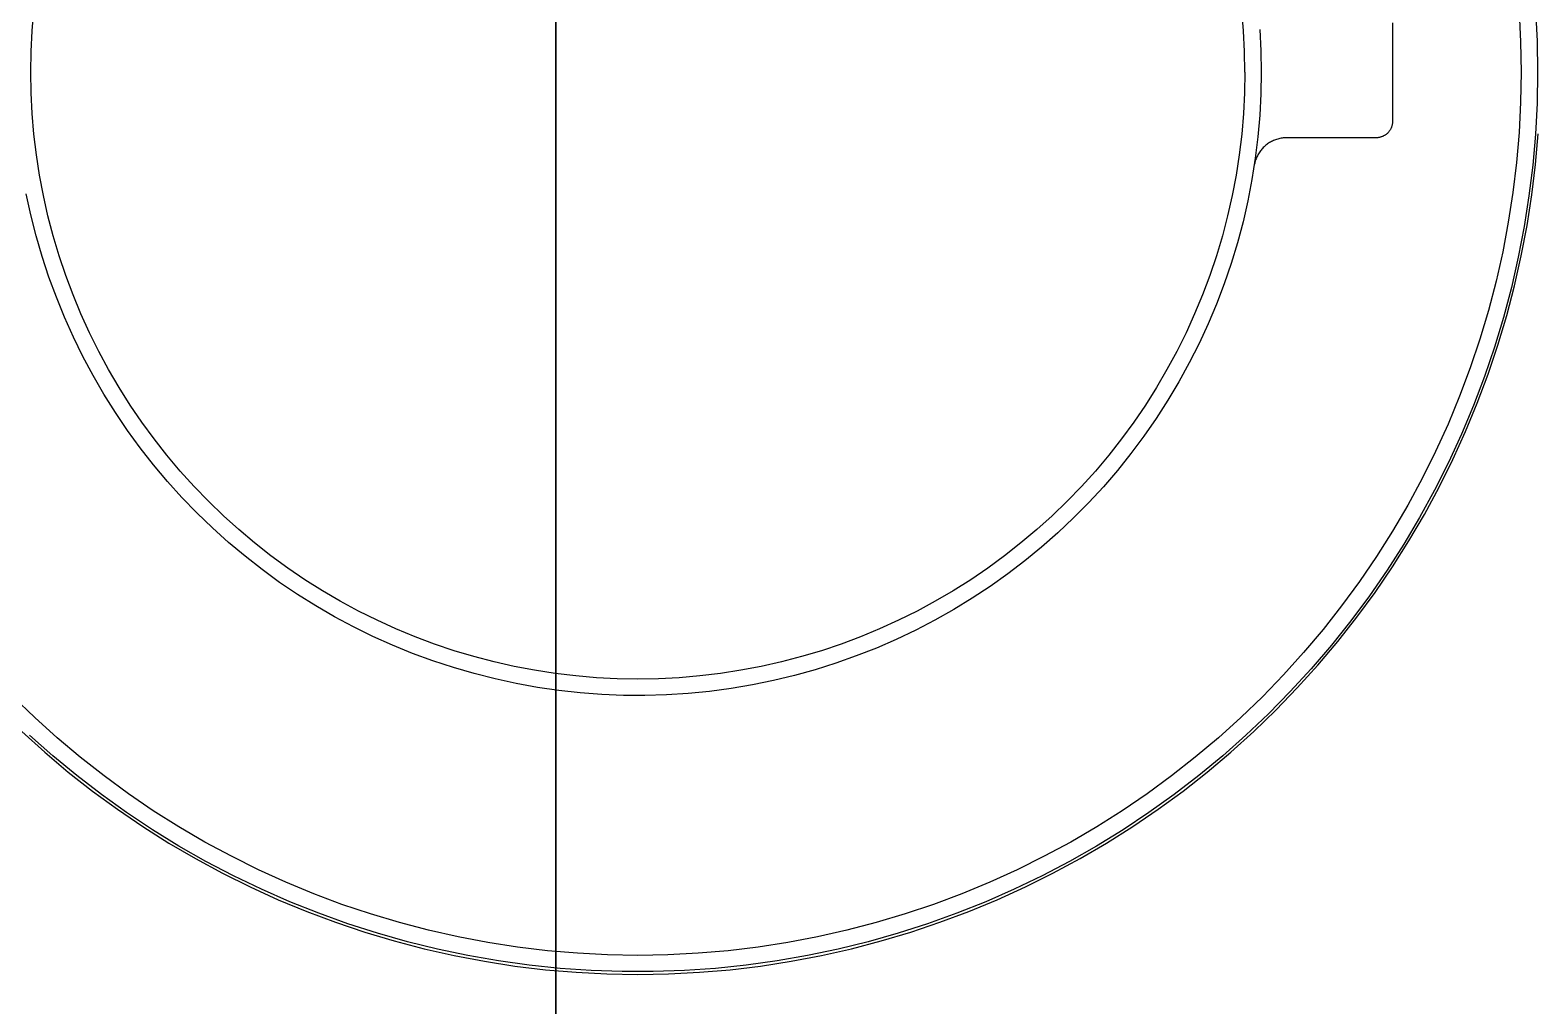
# Model space of a CAD drawing. Header units: metres. Extents: x 198 to 412, y -54 to 17.
# Drawn here: x 262.18576 to 262.23171, y -25.18613 to -25.15639 of the extents above; entities that cross this region are included whole.
import ezdxf

# ---------------------------------------------------------------- set-up
doc = ezdxf.new("R2010")
doc.units = ezdxf.units.M
doc.header["$LTSCALE"] = 10
doc.layers.add('01', color=1, linetype='Continuous')
doc.layers.add('TM-REVEST', color=252, linetype='Continuous')

# ---------------------------------------------------------------- blocks, each defined once
blk = doc.blocks.new('juego de ducha california')
for p, q in [((493.227329, 11757.5543, 0), (493.22728, 11757.553355, 0)), ((493.227827, 11757.554245, 0), (493.22778, 11757.553327, 0)), ((493.236227, 11757.553671, 0), (493.236281, 11757.5543, 0)), ((493.273141, 11757.553671, 0), (493.273087, 11757.5543, 0)), ((493.231684, 11757.553908, 0), (493.231684, 11757.550908, 0)), ((493.235728, 11757.553705, 0), (493.235695, 11757.553057, 0)), ((493.236194, 11757.55304, 0), (493.236227, 11757.553671, 0)), ((493.273173, 11757.55304, 0), (493.273141, 11757.553671, 0)), ((493.22728, 11757.553355, 0), (493.227264, 11757.552408, 0)), ((493.22778, 11757.553327, 0), (493.227764, 11757.552408, 0)), ((493.235695, 11757.553057, 0), (493.235684, 11757.552408, 0)), ((493.236184, 11757.552408, 0), (493.236194, 11757.55304, 0)), ((493.273184, 11757.552408, 0), (493.273173, 11757.55304, 0)), ((493.227264, 11757.552408, 0), (493.22728, 11757.551462, 0)), ((493.227764, 11757.552408, 0), (493.22778, 11757.551489, 0)), ((493.235684, 11757.552408, 0), (493.235695, 11757.55175, 0)), ((493.236184, 11757.552408, 0), (493.236194, 11757.551777, 0)), ((493.273173, 11757.551777, 0), (493.273184, 11757.552408, 0)), ((493.235695, 11757.55175, 0), (493.235729, 11757.551092, 0)), ((493.236194, 11757.551777, 0), (493.236227, 11757.551146, 0)), ((493.273141, 11757.551146, 0), (493.273173, 11757.551777, 0)), ((493.22728, 11757.551462, 0), (493.227329, 11757.550516, 0)), ((493.22778, 11757.551489, 0), (493.227827, 11757.550571, 0)), ((493.231684, 11757.550908, 0), (493.231684, 11757.550891, 0)), ((493.231684, 11757.550891, 0), (493.231685, 11757.550874, 0)), ((493.231685, 11757.550874, 0), (493.231686, 11757.550857, 0)), ((493.231686, 11757.550857, 0), (493.231688, 11757.55084, 0)), ((493.231688, 11757.55084, 0), (493.231691, 11757.550823, 0)), ((493.231691, 11757.550823, 0), (493.231694, 11757.550806, 0)), ((493.231694, 11757.550806, 0), (493.231698, 11757.55079, 0)), ((493.231698, 11757.55079, 0), (493.231702, 11757.550773, 0)), ((493.231702, 11757.550773, 0), (493.231707, 11757.550757, 0)), ((493.231707, 11757.550757, 0), (493.231713, 11757.550741, 0)), ((493.231713, 11757.550741, 0), (493.231718, 11757.550725, 0)), ((493.235729, 11757.551092, 0), (493.235786, 11757.550437, 0)), ((493.236227, 11757.551146, 0), (493.236281, 11757.550516, 0)), ((493.273087, 11757.550516, 0), (493.273141, 11757.551146, 0)), ((493.227328, 11757.549596, 0), (493.227248, 11757.550531, 0)), ((493.227329, 11757.550516, 0), (493.227411, 11757.549573, 0)), ((493.227827, 11757.550571, 0), (493.227905, 11757.549655, 0)), ((493.231718, 11757.550725, 0), (493.231725, 11757.550709, 0)), ((493.231725, 11757.550709, 0), (493.231732, 11757.550693, 0)), ((493.231732, 11757.550693, 0), (493.23174, 11757.550678, 0)), ((493.23174, 11757.550678, 0), (493.231748, 11757.550663, 0)), ((493.231748, 11757.550663, 0), (493.231756, 11757.550648, 0)), ((493.231756, 11757.550648, 0), (493.231766, 11757.550634, 0)), ((493.231766, 11757.550634, 0), (493.231775, 11757.55062, 0)), ((493.231775, 11757.55062, 0), (493.231785, 11757.550606, 0)), ((493.231785, 11757.550606, 0), (493.231796, 11757.550593, 0)), ((493.231796, 11757.550593, 0), (493.231807, 11757.55058, 0)), ((493.231807, 11757.55058, 0), (493.231818, 11757.550567, 0)), ((493.231818, 11757.550567, 0), (493.23183, 11757.550555, 0)), ((493.23183, 11757.550555, 0), (493.231842, 11757.550543, 0)), ((493.231842, 11757.550543, 0), (493.231855, 11757.550531, 0)), ((493.231855, 11757.550531, 0), (493.231868, 11757.55052, 0)), ((493.231868, 11757.55052, 0), (493.231882, 11757.55051, 0)), ((493.231882, 11757.55051, 0), (493.231895, 11757.5505, 0)), ((493.231895, 11757.5505, 0), (493.231909, 11757.55049, 0)), ((493.231909, 11757.55049, 0), (493.231924, 11757.550481, 0)), ((493.231924, 11757.550481, 0), (493.231939, 11757.550472, 0)), ((493.231939, 11757.550472, 0), (493.231954, 11757.550464, 0)), ((493.231954, 11757.550464, 0), (493.231969, 11757.550457, 0)), ((493.231969, 11757.550457, 0), (493.231984, 11757.55045, 0)), ((493.231984, 11757.55045, 0), (493.232, 11757.550443, 0)), ((493.232, 11757.550443, 0), (493.232016, 11757.550437, 0)), ((493.232016, 11757.550437, 0), (493.232032, 11757.550432, 0)), ((493.232032, 11757.550432, 0), (493.232049, 11757.550427, 0)), ((493.232049, 11757.550427, 0), (493.232065, 11757.550422, 0)), ((493.232065, 11757.550422, 0), (493.232082, 11757.550419, 0)), ((493.232082, 11757.550419, 0), (493.232099, 11757.550415, 0)), ((493.232099, 11757.550415, 0), (493.232116, 11757.550413, 0)), ((493.232116, 11757.550413, 0), (493.232133, 11757.550411, 0)), ((493.232133, 11757.550411, 0), (493.23215, 11757.550409, 0)), ((493.23215, 11757.550409, 0), (493.232167, 11757.550408, 0)), ((493.232167, 11757.550408, 0), (493.232184, 11757.550408, 0)), ((493.232184, 11757.550408, 0), (493.23491, 11757.550408, 0)), ((493.23491, 11757.550408, 0), (493.234944, 11757.550408, 0)), ((493.234944, 11757.550408, 0), (493.234979, 11757.550406, 0)), ((493.234979, 11757.550406, 0), (493.235013, 11757.550403, 0)), ((493.235013, 11757.550403, 0), (493.235047, 11757.550399, 0)), ((493.235047, 11757.550399, 0), (493.235081, 11757.550393, 0)), ((493.235081, 11757.550393, 0), (493.235115, 11757.550387, 0)), ((493.235115, 11757.550387, 0), (493.235149, 11757.550379, 0)), ((493.235149, 11757.550379, 0), (493.235182, 11757.55037, 0)), ((493.235182, 11757.55037, 0), (493.235215, 11757.55036, 0)), ((493.235215, 11757.55036, 0), (493.235248, 11757.550349, 0)), ((493.235248, 11757.550349, 0), (493.23528, 11757.550337, 0)), ((493.23528, 11757.550337, 0), (493.235312, 11757.550324, 0)), ((493.235312, 11757.550324, 0), (493.235343, 11757.550309, 0)), ((493.235343, 11757.550309, 0), (493.235374, 11757.550294, 0)), ((493.235374, 11757.550294, 0), (493.235404, 11757.550277, 0)), ((493.235786, 11757.550437, 0), (493.235866, 11757.549783, 0)), ((493.236281, 11757.550516, 0), (493.236356, 11757.549889, 0)), ((493.273011, 11757.549889, 0), (493.273087, 11757.550516, 0)), ((493.235404, 11757.550277, 0), (493.235434, 11757.55026, 0)), ((493.235434, 11757.55026, 0), (493.235463, 11757.550241, 0)), ((493.235463, 11757.550241, 0), (493.235491, 11757.550222, 0)), ((493.235491, 11757.550222, 0), (493.235519, 11757.550201, 0)), ((493.235519, 11757.550201, 0), (493.235546, 11757.55018, 0)), ((493.235546, 11757.55018, 0), (493.235572, 11757.550157, 0)), ((493.235572, 11757.550157, 0), (493.235598, 11757.550134, 0)), ((493.235598, 11757.550134, 0), (493.235622, 11757.55011, 0)), ((493.235622, 11757.55011, 0), (493.235646, 11757.550085, 0)), ((493.235646, 11757.550085, 0), (493.235669, 11757.550059, 0)), ((493.235669, 11757.550059, 0), (493.235691, 11757.550032, 0)), ((493.235691, 11757.550032, 0), (493.235712, 11757.550005, 0)), ((493.235712, 11757.550005, 0), (493.235732, 11757.549977, 0)), ((493.235732, 11757.549977, 0), (493.235751, 11757.549948, 0)), ((493.235751, 11757.549948, 0), (493.235769, 11757.549919, 0)), ((493.235769, 11757.549919, 0), (493.235787, 11757.549889, 0)), ((493.235787, 11757.549889, 0), (493.235803, 11757.549859, 0)), ((493.235803, 11757.549859, 0), (493.235818, 11757.549828, 0)), ((493.235818, 11757.549828, 0), (493.235832, 11757.549796, 0)), ((493.236356, 11757.549889, 0), (493.236453, 11757.549265, 0)), ((493.272915, 11757.549265, 0), (493.273011, 11757.549889, 0)), ((493.22744, 11757.548664, 0), (493.227328, 11757.549596, 0)), ((493.227411, 11757.549573, 0), (493.227525, 11757.548634, 0)), ((493.227905, 11757.549655, 0), (493.228015, 11757.548743, 0)), ((493.235832, 11757.549796, 0), (493.235844, 11757.549764, 0)), ((493.235844, 11757.549764, 0), (493.235856, 11757.549732, 0)), ((493.235856, 11757.549732, 0), (493.235867, 11757.549699, 0)), ((493.235866, 11757.549783, 0), (493.235968, 11757.549133, 0)), ((493.235867, 11757.549699, 0), (493.235876, 11757.549666, 0)), ((493.235876, 11757.549666, 0), (493.235884, 11757.549632, 0)), ((493.235884, 11757.549632, 0), (493.235892, 11757.549599, 0)), ((493.235968, 11757.549133, 0), (493.236093, 11757.548486, 0)), ((493.236453, 11757.549265, 0), (493.236571, 11757.548644, 0)), ((493.272797, 11757.548644, 0), (493.272915, 11757.549265, 0)), ((493.227584, 11757.547736, 0), (493.22744, 11757.548664, 0)), ((493.227525, 11757.548634, 0), (493.227671, 11757.547699, 0)), ((493.228015, 11757.548743, 0), (493.228155, 11757.547834, 0)), ((493.236093, 11757.548486, 0), (493.23624, 11757.547845, 0)), ((493.236571, 11757.548644, 0), (493.23671, 11757.548028, 0)), ((493.272658, 11757.548028, 0), (493.272797, 11757.548644, 0)), ((493.273179, 11757.548058, 0), (493.273319, 11757.548701, 0)), ((493.23671, 11757.548028, 0), (493.23687, 11757.547417, 0)), ((493.272498, 11757.547417, 0), (493.272658, 11757.548028, 0)), ((493.273017, 11757.54742, 0), (493.273179, 11757.548058, 0)), ((493.227759, 11757.546813, 0), (493.227584, 11757.547736, 0)), ((493.227671, 11757.547699, 0), (493.22785, 11757.546769, 0)), ((493.228155, 11757.547834, 0), (493.228327, 11757.546931, 0)), ((493.23624, 11757.547845, 0), (493.236409, 11757.547209, 0)), ((493.236409, 11757.547209, 0), (493.2366, 11757.546579, 0)), ((493.23687, 11757.547417, 0), (493.23705, 11757.546812, 0)), ((493.272317, 11757.546812, 0), (493.272498, 11757.547417, 0)), ((493.272833, 11757.546788, 0), (493.273017, 11757.54742, 0)), ((493.227966, 11757.545897, 0), (493.227759, 11757.546813, 0)), ((493.22785, 11757.546769, 0), (493.228061, 11757.545846, 0)), ((493.228327, 11757.546931, 0), (493.228529, 11757.546035, 0)), ((493.23705, 11757.546812, 0), (493.237252, 11757.546213, 0)), ((493.272115, 11757.546213, 0), (493.272317, 11757.546812, 0)), ((493.272628, 11757.546162, 0), (493.272833, 11757.546788, 0)), ((493.2366, 11757.546579, 0), (493.236813, 11757.545956, 0)), ((493.237252, 11757.546213, 0), (493.237473, 11757.545621, 0)), ((493.271894, 11757.545621, 0), (493.272115, 11757.546213, 0)), ((493.272401, 11757.545545, 0), (493.272628, 11757.546162, 0)), ((493.228203, 11757.544989, 0), (493.227966, 11757.545897, 0)), ((493.228061, 11757.545846, 0), (493.228303, 11757.544931, 0)), ((493.228529, 11757.546035, 0), (493.228762, 11757.545145, 0)), ((493.236813, 11757.545956, 0), (493.237047, 11757.54534, 0)), ((493.237047, 11757.54534, 0), (493.237303, 11757.544734, 0)), ((493.237473, 11757.545621, 0), (493.237715, 11757.545038, 0)), ((493.271652, 11757.545038, 0), (493.271894, 11757.545621, 0)), ((493.272152, 11757.544935, 0), (493.272401, 11757.545545, 0)), ((493.228472, 11757.544089, 0), (493.228203, 11757.544989, 0)), ((493.228303, 11757.544931, 0), (493.228577, 11757.544025, 0)), ((493.228762, 11757.545145, 0), (493.229025, 11757.544265, 0)), ((493.237715, 11757.545038, 0), (493.237977, 11757.544463, 0)), ((493.271391, 11757.544463, 0), (493.271652, 11757.545038, 0)), ((493.271883, 11757.544334, 0), (493.272152, 11757.544935, 0)), ((493.237303, 11757.544734, 0), (493.237579, 11757.544136, 0)), ((493.237977, 11757.544463, 0), (493.238258, 11757.543897, 0)), ((493.27111, 11757.543897, 0), (493.271391, 11757.544463, 0)), ((493.271593, 11757.543743, 0), (493.271883, 11757.544334, 0)), ((493.228771, 11757.543199, 0), (493.228472, 11757.544089, 0)), ((493.228577, 11757.544025, 0), (493.228882, 11757.543129, 0)), ((493.229025, 11757.544265, 0), (493.229318, 11757.543393, 0)), ((493.237579, 11757.544136, 0), (493.237876, 11757.543549, 0)), ((493.238258, 11757.543897, 0), (493.238558, 11757.543341, 0)), ((493.270809, 11757.543341, 0), (493.27111, 11757.543897, 0)), ((493.229318, 11757.543393, 0), (493.229641, 11757.542533, 0)), ((493.237876, 11757.543549, 0), (493.238193, 11757.542972, 0)), ((493.271282, 11757.543163, 0), (493.271593, 11757.543743, 0)), ((493.229101, 11757.54232, 0), (493.228771, 11757.543199, 0)), ((493.228882, 11757.543129, 0), (493.229217, 11757.542244, 0)), ((493.238193, 11757.542972, 0), (493.23853, 11757.542406, 0)), ((493.238558, 11757.543341, 0), (493.238877, 11757.542796, 0)), ((493.27049, 11757.542796, 0), (493.270809, 11757.543341, 0)), ((493.270952, 11757.542593, 0), (493.271282, 11757.543163, 0)), ((493.229641, 11757.542533, 0), (493.229993, 11757.541683, 0)), ((493.238877, 11757.542796, 0), (493.239214, 11757.542262, 0)), ((493.270153, 11757.542262, 0), (493.27049, 11757.542796, 0)), ((493.270602, 11757.542035, 0), (493.270952, 11757.542593, 0)), ((493.22946, 11757.541452, 0), (493.229101, 11757.54232, 0)), ((493.229217, 11757.542244, 0), (493.229583, 11757.541371, 0)), ((493.23853, 11757.542406, 0), (493.238886, 11757.541852, 0)), ((493.239214, 11757.542262, 0), (493.23957, 11757.54174, 0)), ((493.269798, 11757.54174, 0), (493.270153, 11757.542262, 0)), ((493.270234, 11757.54149, 0), (493.270602, 11757.542035, 0)), ((493.229993, 11757.541683, 0), (493.230373, 11757.540847, 0)), ((493.238886, 11757.541852, 0), (493.239261, 11757.541311, 0)), ((493.23957, 11757.54174, 0), (493.239943, 11757.54123, 0)), ((493.269425, 11757.54123, 0), (493.269798, 11757.54174, 0)), ((493.229849, 11757.540597, 0), (493.22946, 11757.541452, 0)), ((493.229583, 11757.541371, 0), (493.229979, 11757.540511, 0)), ((493.239261, 11757.541311, 0), (493.239655, 11757.540784, 0)), ((493.239943, 11757.54123, 0), (493.240333, 11757.540733, 0)), ((493.269034, 11757.540733, 0), (493.269425, 11757.54123, 0)), ((493.269846, 11757.540958, 0), (493.270234, 11757.54149, 0)), ((493.230373, 11757.540847, 0), (493.230782, 11757.540023, 0)), ((493.239655, 11757.540784, 0), (493.240066, 11757.54027, 0)), ((493.240333, 11757.540733, 0), (493.24074, 11757.54025, 0)), ((493.268627, 11757.54025, 0), (493.269034, 11757.540733, 0)), ((493.26944, 11757.54044, 0), (493.269846, 11757.540958, 0)), ((493.230267, 11757.539756, 0), (493.229849, 11757.540597, 0)), ((493.229979, 11757.540511, 0), (493.230405, 11757.539666, 0)), ((493.240066, 11757.54027, 0), (493.240496, 11757.539771, 0)), ((493.24074, 11757.54025, 0), (493.241163, 11757.539781, 0)), ((493.268204, 11757.539781, 0), (493.268627, 11757.54025, 0)), ((493.269017, 11757.539936, 0), (493.26944, 11757.54044, 0)), ((493.230713, 11757.53893, 0), (493.230267, 11757.539756, 0)), ((493.230782, 11757.540023, 0), (493.231219, 11757.539215, 0)), ((493.240496, 11757.539771, 0), (493.240942, 11757.539287, 0)), ((493.241163, 11757.539781, 0), (493.241602, 11757.539327, 0)), ((493.267765, 11757.539327, 0), (493.268204, 11757.539781, 0)), ((493.268576, 11757.539447, 0), (493.269017, 11757.539936, 0)), ((493.230405, 11757.539666, 0), (493.230859, 11757.538835, 0)), ((493.240942, 11757.539287, 0), (493.241405, 11757.538819, 0)), ((493.241602, 11757.539327, 0), (493.242056, 11757.538888, 0)), ((493.267311, 11757.538888, 0), (493.267765, 11757.539327, 0)), ((493.268119, 11757.538973, 0), (493.268576, 11757.539447, 0)), ((493.231187, 11757.53812, 0), (493.230713, 11757.53893, 0)), ((493.230859, 11757.538835, 0), (493.231342, 11757.538021, 0)), ((493.231219, 11757.539215, 0), (493.231683, 11757.538421, 0)), ((493.241405, 11757.538819, 0), (493.241883, 11757.538367, 0)), ((493.242056, 11757.538888, 0), (493.242525, 11757.538464, 0)), ((493.266842, 11757.538464, 0), (493.267311, 11757.538888, 0)), ((493.267645, 11757.538516, 0), (493.268119, 11757.538973, 0)), ((493.231683, 11757.538421, 0), (493.232174, 11757.537644, 0)), ((493.241883, 11757.538367, 0), (493.242378, 11757.537932, 0)), ((493.242525, 11757.538464, 0), (493.243009, 11757.538057, 0)), ((493.266359, 11757.538057, 0), (493.266842, 11757.538464, 0)), ((493.267156, 11757.538075, 0), (493.267645, 11757.538516, 0)), ((493.231689, 11757.537326, 0), (493.231187, 11757.53812, 0)), ((493.231342, 11757.538021, 0), (493.231852, 11757.537224, 0)), ((493.242378, 11757.537932, 0), (493.242886, 11757.537514, 0)), ((493.243009, 11757.538057, 0), (493.243505, 11757.537667, 0)), ((493.265862, 11757.537667, 0), (493.266359, 11757.538057, 0)), ((493.266652, 11757.537652, 0), (493.267156, 11757.538075, 0)), ((493.232174, 11757.537644, 0), (493.232691, 11757.536884, 0)), ((493.242886, 11757.537514, 0), (493.243409, 11757.537115, 0)), ((493.243505, 11757.537667, 0), (493.244015, 11757.537294, 0)), ((493.265352, 11757.537294, 0), (493.265862, 11757.537667, 0)), ((493.266134, 11757.537246, 0), (493.266652, 11757.537652, 0)), ((493.232217, 11757.536549, 0), (493.231689, 11757.537326, 0)), ((493.231852, 11757.537224, 0), (493.23239, 11757.536445, 0)), ((493.243409, 11757.537115, 0), (493.243946, 11757.536733, 0)), ((493.244015, 11757.537294, 0), (493.244537, 11757.536939, 0)), ((493.26483, 11757.536939, 0), (493.265352, 11757.537294, 0)), ((493.265602, 11757.536858, 0), (493.266134, 11757.537246, 0)), ((493.232771, 11757.535792, 0), (493.232217, 11757.536549, 0)), ((493.232691, 11757.536884, 0), (493.233234, 11757.536142, 0)), ((493.243946, 11757.536733, 0), (493.244496, 11757.536371, 0)), ((493.244537, 11757.536939, 0), (493.245071, 11757.536601, 0)), ((493.245071, 11757.536601, 0), (493.245617, 11757.536282, 0)), ((493.263751, 11757.536282, 0), (493.264296, 11757.536601, 0)), ((493.264296, 11757.536601, 0), (493.26483, 11757.536939, 0)), ((493.265056, 11757.536489, 0), (493.265602, 11757.536858, 0)), ((493.23239, 11757.536445, 0), (493.232954, 11757.535685, 0)), ((493.233234, 11757.536142, 0), (493.233802, 11757.535419, 0)), ((493.244496, 11757.536371, 0), (493.245057, 11757.536027, 0)), ((493.245617, 11757.536282, 0), (493.246172, 11757.535982, 0)), ((493.263195, 11757.535982, 0), (493.263751, 11757.536282, 0)), ((493.263929, 11757.535809, 0), (493.264499, 11757.53614, 0)), ((493.264499, 11757.53614, 0), (493.265056, 11757.536489, 0)), ((493.233352, 11757.535053, 0), (493.232771, 11757.535792, 0)), ((493.232954, 11757.535685, 0), (493.233544, 11757.534945, 0)), ((493.245057, 11757.536027, 0), (493.24563, 11757.535704, 0)), ((493.24563, 11757.535704, 0), (493.246215, 11757.5354, 0)), ((493.246172, 11757.535982, 0), (493.246738, 11757.535701, 0)), ((493.246738, 11757.535701, 0), (493.247313, 11757.53544, 0)), ((493.262054, 11757.53544, 0), (493.262629, 11757.535701, 0)), ((493.262629, 11757.535701, 0), (493.263195, 11757.535982, 0)), ((493.263349, 11757.535499, 0), (493.263929, 11757.535809, 0)), ((493.233802, 11757.535419, 0), (493.234394, 11757.534716, 0)), ((493.246215, 11757.5354, 0), (493.246809, 11757.535117, 0)), ((493.246809, 11757.535117, 0), (493.247413, 11757.534854, 0)), ((493.247313, 11757.53544, 0), (493.247897, 11757.535198, 0)), ((493.247897, 11757.535198, 0), (493.248488, 11757.534976, 0)), ((493.260879, 11757.534976, 0), (493.26147, 11757.535198, 0)), ((493.26147, 11757.535198, 0), (493.262054, 11757.53544, 0)), ((493.262157, 11757.53494, 0), (493.262758, 11757.535209, 0)), ((493.262758, 11757.535209, 0), (493.263349, 11757.535499, 0)), ((493.233957, 11757.534335, 0), (493.233352, 11757.535053, 0)), ((493.233544, 11757.534945, 0), (493.23416, 11757.534226, 0)), ((493.234394, 11757.534716, 0), (493.23501, 11757.534034, 0)), ((493.247413, 11757.534854, 0), (493.248025, 11757.534613, 0)), ((493.248488, 11757.534976, 0), (493.249087, 11757.534775, 0)), ((493.249087, 11757.534775, 0), (493.249692, 11757.534594, 0)), ((493.259675, 11757.534594, 0), (493.26028, 11757.534775, 0)), ((493.26028, 11757.534775, 0), (493.260879, 11757.534976, 0)), ((493.260929, 11757.534464, 0), (493.261547, 11757.534691, 0)), ((493.261547, 11757.534691, 0), (493.262157, 11757.53494, 0)), ((493.234586, 11757.533638, 0), (493.233957, 11757.534335, 0)), ((493.23416, 11757.534226, 0), (493.2348, 11757.533528, 0)), ((493.248025, 11757.534613, 0), (493.248646, 11757.534393, 0)), ((493.248646, 11757.534393, 0), (493.249273, 11757.534195, 0)), ((493.249692, 11757.534594, 0), (493.250303, 11757.534434, 0)), ((493.250303, 11757.534434, 0), (493.25092, 11757.534295, 0)), ((493.25092, 11757.534295, 0), (493.25154, 11757.534177, 0)), ((493.257827, 11757.534177, 0), (493.258448, 11757.534295, 0)), ((493.258448, 11757.534295, 0), (493.259064, 11757.534434, 0)), ((493.259064, 11757.534434, 0), (493.259675, 11757.534594, 0)), ((493.259672, 11757.534075, 0), (493.260304, 11757.534258, 0)), ((493.260304, 11757.534258, 0), (493.260929, 11757.534464, 0)), ((493.23501, 11757.534034, 0), (493.235649, 11757.533373, 0)), ((493.249273, 11757.534195, 0), (493.249908, 11757.534018, 0)), ((493.249908, 11757.534018, 0), (493.250547, 11757.533864, 0)), ((493.250547, 11757.533864, 0), (493.251192, 11757.533732, 0)), ((493.25154, 11757.534177, 0), (493.252165, 11757.53408, 0)), ((493.252165, 11757.53408, 0), (493.252792, 11757.534005, 0)), ((493.252792, 11757.534005, 0), (493.253421, 11757.533951, 0)), ((493.253421, 11757.533951, 0), (493.254052, 11757.533919, 0)), ((493.254052, 11757.533919, 0), (493.254684, 11757.533908, 0)), ((493.254684, 11757.533908, 0), (493.255315, 11757.533919, 0)), ((493.255315, 11757.533919, 0), (493.255946, 11757.533951, 0)), ((493.255946, 11757.533951, 0), (493.256576, 11757.534005, 0)), ((493.256576, 11757.534005, 0), (493.257203, 11757.53408, 0)), ((493.257203, 11757.53408, 0), (493.257827, 11757.534177, 0)), ((493.257743, 11757.533656, 0), (493.25839, 11757.533773, 0)), ((493.25839, 11757.533773, 0), (493.259034, 11757.533913, 0)), ((493.259034, 11757.533913, 0), (493.259672, 11757.534075, 0)), ((493.235238, 11757.532963, 0), (493.234586, 11757.533638, 0)), ((493.2348, 11757.533528, 0), (493.235463, 11757.532853, 0)), ((493.235649, 11757.533373, 0), (493.23631, 11757.532734, 0)), ((493.251192, 11757.533732, 0), (493.251842, 11757.533622, 0)), ((493.251842, 11757.533622, 0), (493.252494, 11757.533535, 0)), ((493.252494, 11757.533535, 0), (493.253149, 11757.53347, 0)), ((493.253149, 11757.53347, 0), (493.253806, 11757.533428, 0)), ((493.253806, 11757.533428, 0), (493.254464, 11757.533409, 0)), ((493.254464, 11757.533409, 0), (493.255122, 11757.533413, 0)), ((493.255122, 11757.533413, 0), (493.25578, 11757.53344, 0)), ((493.25578, 11757.53344, 0), (493.256437, 11757.533489, 0)), ((493.256437, 11757.533489, 0), (493.257091, 11757.533561, 0)), ((493.257091, 11757.533561, 0), (493.257743, 11757.533656, 0)), ((493.273058, 11757.532734, 0), (493.273719, 11757.533373, 0)), ((493.235913, 11757.53231, 0), (493.235238, 11757.532963, 0)), ((493.235463, 11757.532853, 0), (493.236149, 11757.532201, 0)), ((493.23631, 11757.532734, 0), (493.236992, 11757.532118, 0)), ((493.272375, 11757.532118, 0), (493.273058, 11757.532734, 0)), ((493.236611, 11757.531681, 0), (493.235913, 11757.53231, 0)), ((493.236149, 11757.532201, 0), (493.236858, 11757.531573, 0)), ((493.236992, 11757.532118, 0), (493.237695, 11757.531526, 0)), ((493.271672, 11757.531526, 0), (493.272375, 11757.532118, 0)), ((493.272509, 11757.531573, 0), (493.273218, 11757.532201, 0)), ((493.273454, 11757.53231, 0), (493.272757, 11757.531681, 0)), ((493.237329, 11757.531076, 0), (493.236611, 11757.531681, 0)), ((493.236858, 11757.531573, 0), (493.237588, 11757.530971, 0)), ((493.237695, 11757.531526, 0), (493.238418, 11757.530958, 0)), ((493.270949, 11757.530958, 0), (493.271672, 11757.531526, 0)), ((493.27178, 11757.530971, 0), (493.272509, 11757.531573, 0)), ((493.272757, 11757.531681, 0), (493.272039, 11757.531076, 0)), ((493.238067, 11757.530496, 0), (493.237329, 11757.531076, 0)), ((493.272039, 11757.531076, 0), (493.2713, 11757.530496, 0)), ((493.237588, 11757.530971, 0), (493.238338, 11757.530393, 0)), ((493.238418, 11757.530958, 0), (493.23916, 11757.530416, 0)), ((493.270208, 11757.530416, 0), (493.270949, 11757.530958, 0)), ((493.271029, 11757.530393, 0), (493.27178, 11757.530971, 0)), ((493.238825, 11757.529941, 0), (493.238067, 11757.530496, 0)), ((493.238338, 11757.530393, 0), (493.239107, 11757.529842, 0)), ((493.23916, 11757.530416, 0), (493.239919, 11757.529898, 0)), ((493.269448, 11757.529898, 0), (493.270208, 11757.530416, 0)), ((493.27026, 11757.529842, 0), (493.271029, 11757.530393, 0)), ((493.2713, 11757.530496, 0), (493.270542, 11757.529941, 0)), ((493.239601, 11757.529413, 0), (493.238825, 11757.529941, 0)), ((493.239107, 11757.529842, 0), (493.239896, 11757.529318, 0)), ((493.239919, 11757.529898, 0), (493.240697, 11757.529407, 0)), ((493.268671, 11757.529407, 0), (493.269448, 11757.529898, 0)), ((493.269472, 11757.529318, 0), (493.27026, 11757.529842, 0)), ((493.270542, 11757.529941, 0), (493.269766, 11757.529413, 0)), ((493.240395, 11757.528912, 0), (493.239601, 11757.529413, 0)), ((493.239896, 11757.529318, 0), (493.240701, 11757.528821, 0)), ((493.240697, 11757.529407, 0), (493.24149, 11757.528943, 0)), ((493.267877, 11757.528943, 0), (493.268671, 11757.529407, 0)), ((493.268666, 11757.528821, 0), (493.269472, 11757.529318, 0)), ((493.269766, 11757.529413, 0), (493.268972, 11757.528912, 0)), ((493.241206, 11757.528437, 0), (493.240395, 11757.528912, 0)), ((493.240701, 11757.528821, 0), (493.241524, 11757.528353, 0)), ((493.24149, 11757.528943, 0), (493.242299, 11757.528507, 0)), ((493.267068, 11757.528507, 0), (493.267877, 11757.528943, 0)), ((493.267843, 11757.528353, 0), (493.268666, 11757.528821, 0)), ((493.268972, 11757.528912, 0), (493.268162, 11757.528437, 0)), ((493.242032, 11757.527991, 0), (493.241206, 11757.528437, 0)), ((493.241524, 11757.528353, 0), (493.242362, 11757.527913, 0)), ((493.242299, 11757.528507, 0), (493.243122, 11757.528098, 0)), ((493.266245, 11757.528098, 0), (493.267068, 11757.528507, 0)), ((493.267005, 11757.527913, 0), (493.267843, 11757.528353, 0)), ((493.268162, 11757.528437, 0), (493.267335, 11757.527991, 0)), ((493.242873, 11757.527574, 0), (493.242032, 11757.527991, 0)), ((493.242362, 11757.527913, 0), (493.243215, 11757.527502, 0)), ((493.243122, 11757.528098, 0), (493.243959, 11757.527717, 0)), ((493.265408, 11757.527717, 0), (493.266245, 11757.528098, 0)), ((493.266152, 11757.527502, 0), (493.267005, 11757.527913, 0)), ((493.267335, 11757.527991, 0), (493.266494, 11757.527574, 0)), ((493.243728, 11757.527185, 0), (493.242873, 11757.527574, 0)), ((493.243215, 11757.527502, 0), (493.244081, 11757.527121, 0)), ((493.243959, 11757.527717, 0), (493.244808, 11757.527365, 0)), ((493.244808, 11757.527365, 0), (493.245669, 11757.527043, 0)), ((493.263698, 11757.527043, 0), (493.264559, 11757.527365, 0)), ((493.264559, 11757.527365, 0), (493.265408, 11757.527717, 0)), ((493.265286, 11757.527121, 0), (493.266152, 11757.527502, 0)), ((493.266494, 11757.527574, 0), (493.26564, 11757.527185, 0)), ((493.244595, 11757.526825, 0), (493.243728, 11757.527185, 0)), ((493.244081, 11757.527121, 0), (493.24496, 11757.52677, 0)), ((493.245669, 11757.527043, 0), (493.24654, 11757.52675, 0)), ((493.262827, 11757.52675, 0), (493.263698, 11757.527043, 0)), ((493.264407, 11757.52677, 0), (493.265286, 11757.527121, 0)), ((493.26564, 11757.527185, 0), (493.264772, 11757.526825, 0)), ((493.245474, 11757.526496, 0), (493.244595, 11757.526825, 0)), ((493.24496, 11757.52677, 0), (493.245851, 11757.52645, 0)), ((493.246364, 11757.526197, 0), (493.245474, 11757.526496, 0)), ((493.245851, 11757.52645, 0), (493.246752, 11757.526161, 0)), ((493.24654, 11757.52675, 0), (493.247421, 11757.526487, 0)), ((493.247421, 11757.526487, 0), (493.24831, 11757.526254, 0)), ((493.261057, 11757.526254, 0), (493.261946, 11757.526487, 0)), ((493.261946, 11757.526487, 0), (493.262827, 11757.52675, 0)), ((493.262615, 11757.526161, 0), (493.263516, 11757.52645, 0)), ((493.263893, 11757.526496, 0), (493.263003, 11757.526197, 0)), ((493.263516, 11757.52645, 0), (493.264407, 11757.52677, 0)), ((493.264772, 11757.526825, 0), (493.263893, 11757.526496, 0)), ((493.247264, 11757.525928, 0), (493.246364, 11757.526197, 0)), ((493.246752, 11757.526161, 0), (493.247663, 11757.525902, 0)), ((493.248173, 11757.52569, 0), (493.247264, 11757.525928, 0)), ((493.24831, 11757.526254, 0), (493.249207, 11757.526051, 0)), ((493.249207, 11757.526051, 0), (493.25011, 11757.52588, 0)), ((493.259258, 11757.52588, 0), (493.260161, 11757.526051, 0)), ((493.260161, 11757.526051, 0), (493.261057, 11757.526254, 0)), ((493.262103, 11757.525928, 0), (493.261195, 11757.52569, 0)), ((493.261704, 11757.525902, 0), (493.262615, 11757.526161, 0)), ((493.263003, 11757.526197, 0), (493.262103, 11757.525928, 0)), ((493.247663, 11757.525902, 0), (493.248582, 11757.525676, 0)), ((493.249089, 11757.525483, 0), (493.248173, 11757.52569, 0)), ((493.248582, 11757.525676, 0), (493.249509, 11757.525481, 0)), ((493.250011, 11757.525308, 0), (493.249089, 11757.525483, 0)), ((493.249509, 11757.525481, 0), (493.250441, 11757.525319, 0)), ((493.25011, 11757.52588, 0), (493.251018, 11757.525739, 0)), ((493.251018, 11757.525739, 0), (493.251931, 11757.52563, 0)), ((493.251931, 11757.52563, 0), (493.252847, 11757.525551, 0)), ((493.252847, 11757.525551, 0), (493.253765, 11757.525504, 0)), ((493.253765, 11757.525504, 0), (493.254684, 11757.525488, 0)), ((493.254684, 11757.525488, 0), (493.255603, 11757.525504, 0)), ((493.255603, 11757.525504, 0), (493.256521, 11757.525551, 0)), ((493.256521, 11757.525551, 0), (493.257437, 11757.52563, 0)), ((493.257437, 11757.52563, 0), (493.258349, 11757.525739, 0)), ((493.258349, 11757.525739, 0), (493.259258, 11757.52588, 0)), ((493.258926, 11757.525319, 0), (493.259859, 11757.525481, 0)), ((493.260279, 11757.525483, 0), (493.259356, 11757.525308, 0)), ((493.259859, 11757.525481, 0), (493.260785, 11757.525676, 0)), ((493.261195, 11757.52569, 0), (493.260279, 11757.525483, 0)), ((493.260785, 11757.525676, 0), (493.261704, 11757.525902, 0)), ((493.250939, 11757.525164, 0), (493.250011, 11757.525308, 0)), ((493.250441, 11757.525319, 0), (493.251379, 11757.525188, 0)), ((493.251871, 11757.525052, 0), (493.250939, 11757.525164, 0)), ((493.251379, 11757.525188, 0), (493.25232, 11757.525091, 0)), ((493.252807, 11757.524972, 0), (493.251871, 11757.525052, 0)), ((493.25232, 11757.525091, 0), (493.253264, 11757.525025, 0)), ((493.253264, 11757.525025, 0), (493.25421, 11757.524993, 0)), ((493.255157, 11757.524993, 0), (493.256103, 11757.525025, 0)), ((493.256103, 11757.525025, 0), (493.257047, 11757.525091, 0)), ((493.257496, 11757.525052, 0), (493.25656, 11757.524972, 0)), ((493.257047, 11757.525091, 0), (493.257989, 11757.525188, 0)), ((493.258428, 11757.525164, 0), (493.257496, 11757.525052, 0)), ((493.257989, 11757.525188, 0), (493.258926, 11757.525319, 0)), ((493.259356, 11757.525308, 0), (493.258428, 11757.525164, 0)), ((493.253745, 11757.524924, 0), (493.252807, 11757.524972, 0)), ((493.254684, 11757.524908, 0), (493.253745, 11757.524924, 0)), ((493.25421, 11757.524993, 0), (493.255157, 11757.524993, 0)), ((493.255623, 11757.524924, 0), (493.254684, 11757.524908, 0)), ((493.25656, 11757.524972, 0), (493.255623, 11757.524924, 0))]:
    blk.add_line(p, q)

msp = doc.modelspace()

# ---------------------------------------------------------------- linework, layer by layer
at = {"layer": 'TM-REVEST'}
for points in [[(262.201781, -25.257674), (262.201781, -24.657674), (261.750161, -24.657674), (261.750161, -25.257674), (262.191781, -25.257674)], [(262.604277, -25.257674), (262.604277, -24.657674), (262.201781, -24.657674), (262.201781, -25.257674), (262.604277, -25.257674)]]:
    msp.add_lwpolyline(points, dxfattribs=at)

# ---------------------------------------------------------------- block references
at = {"layer": '01', "xscale": -1}
msp.add_blockref('juego de ducha california', (755.458961, -11782.710082, 0), dxfattribs=at)

doc.saveas('drawing.dxf')
